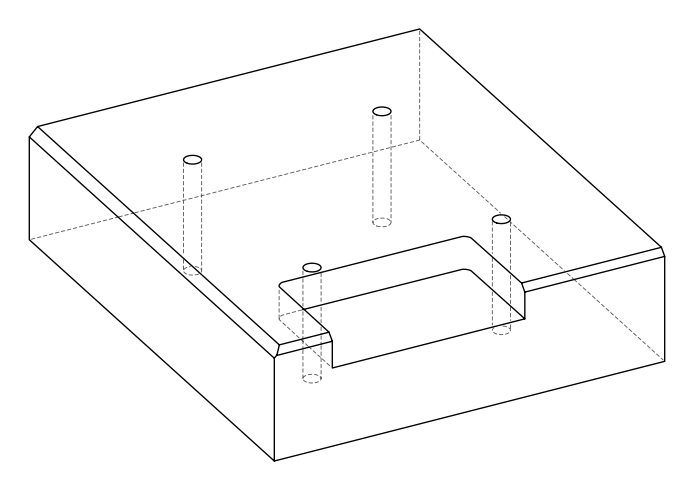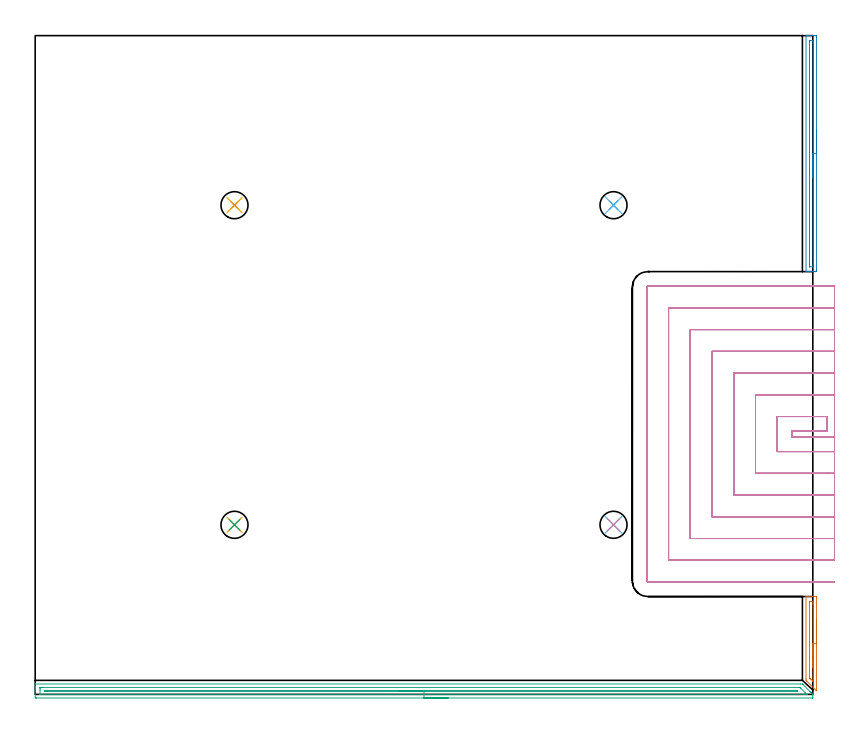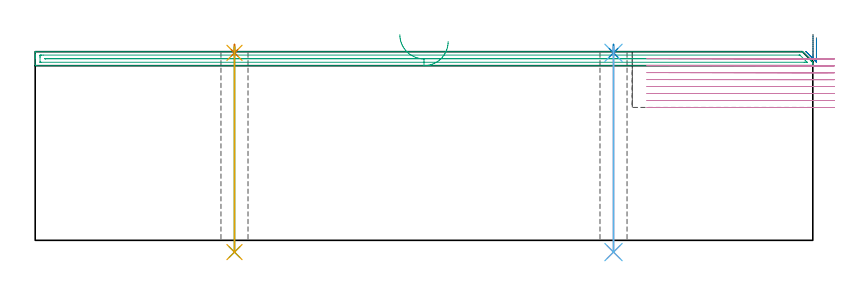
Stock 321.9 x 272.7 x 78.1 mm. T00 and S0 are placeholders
(PLAN: 12 operations, 3 tool changes, 45.3 min)
(1 AREA_MILL | FG_CHAMFER_SURFACE | UGT0205_001 | 0.76 min | 403 mm3)
(2 AREA_MILL_1 | FG_CHAMFER_SURFACE_1 | UGT0205_001 | 1.73 min | 931 mm3)
(3 AREA_MILL_2 | FG_CHAMFER_SURFACE_2 | UGT0205_001 | 7.83 min | 5377 mm3)
(4 MILL_SLOT | SLOT_PARTIAL_RECTANGULAR | NXT0201_011 | Follow Part, ap 3, ae 75% | 33.5 min | 231634 mm3)
(5 SPOT_DRILL | STEP1HOLE | NXT0321_9005460120000 | 0.03 min | 18 mm3)
(6 SPOT_DRILL_1 | STEP1HOLE_1 | NXT0321_9005460120000 | 0.03 min | 9 mm3)
(7 SPOT_DRILL_2 | STEP1HOLE_2 | NXT0321_9005460120000 | 0.03 min | 5 mm3)
(8 SPOT_DRILL_3 | STEP1HOLE_3 | NXT0321_9005460120000 | 0.03 min | 3 mm3)
(9 DRILL_THROUGH_HOLE_INTO_CENTER | STEP1HOLE | UGT0301_223 | 0.34 min | 7663 mm3)
(10 DRILL_THROUGH_HOLE_INTO_CENTER_1 | STEP1HOLE_1 | UGT0301_223 | 0.34 min | 7675 mm3)
(11 DRILL_THROUGH_HOLE_INTO_CENTER_2 | STEP1HOLE_2 | UGT0301_223 | 0.34 min | 7675 mm3)
(12 DRILL_THROUGH_HOLE_INTO_CENTER_3 | STEP1HOLE_3 | UGT0301_223 | 0.34 min | 7681 mm3)
(TOOL UGT0205_001 | Chamfer Mill 20 x 3 x 45 deg. | D20 FL50 Z2)
(TOOL NXT0201_011 | ENDMILL 12mm [2P460-1200-NA 1630] | D12 FL38 Z6)
(TOOL NXT0321_9005460120000 | NC Spot Drill, 142deg, 12mm, Carbide, Uncoated | D12 PA142 FL30 Z2)
(TOOL UGT0301_223 | Twist Drill 11.2 mm | D11.2 PA118 FL90 Z2)
(OP 1 AREA_MILL)
G17 G21 G94 G90
T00 M6
G54
G17 G0 G90 X323.4 Y31. S1061 M3
G43 Z88.1 H0
Z83.8
G94 G1 Y30.962 Z82.928 F250.
Y30.848 Z82.063
Y30.659 Z81.212
Y30.397 Z80.38
Y30.063 Z79.574
Y29.66 Z78.8
Y29.192 Z78.064
Y28.66 Z77.372
Y28.071 Z76.729
Y27.428 Z76.14
Y26.736 Z75.608
Y26. Z75.14
Y25.226 Z74.737
Y24.42 Z74.403
Y23.588 Z74.141
Y22.736 Z73.952
Y21.872 Z73.838
Y21. Z73.8
X323.399 Y1.548 Z73.799
X323.393 Y1.518 Z73.804
X323.354 Y1.548 Z73.844
X323.29 Y1.609 Z73.908
X319.373 Y5.527 Z77.826
X319.261 Y5.64 Z77.936
X319.1 Y5.805 Z78.085
Y6.411 Z78.1
Y40.452
X319.105 Y40.49 Z78.093
X319.185 Y40.5 Z78.013
X323.1 Z74.099
X323.391 Y40.499 Z73.805
X323.4 Y40.253 Z73.8
Y21.
X321.986 Z75.214
Y6.411
X321.984 Y5.671 Z75.216
X321.982 Y5.527 Z75.218
X321.979 Y5.384 Z75.221
X321.935 Y5.424 Z75.265
X321.825 Y5.527 Z75.375
X321.25 Y6.1 Z75.95
X320.94 Y6.411 Z76.26
X320.626 Y6.733 Z76.574
X320.537 Y6.825 Z76.663
X320.521 Y6.877 Z76.679
X320.519 Y6.967 Z76.681
X320.515 Y7.151 Z76.685
X320.514 Y15.552 Z76.686
X320.515 Y38.242 Z76.685
X320.517 Y38.427 Z76.683
X320.518 Y38.472 Z76.682
X320.52 Y38.487 Z76.68
X320.567 Y38.49 Z76.633
X320.738 Y38.496 Z76.462
X320.994 Y38.5 Z76.206
X321.25 Z75.95
X321.873 Y38.498 Z75.327
X321.945 Y38.493 Z75.255
X321.97 Y38.491 Z75.23
X321.979 Y38.392 Z75.221
X321.981 Y38.242 Z75.219
X321.986 Y37.501 Z75.214
Y37.358
Y21.
Y20.128 Z75.252
Y19.264 Z75.366
Y18.412 Z75.555
Y17.58 Z75.817
Y16.774 Z76.151
Y16. Z76.554
Y15.264 Z77.023
Y14.572 Z77.554
Y13.929 Z78.143
Y13.34 Z78.786
Y12.808 Z79.478
Y12.34 Z80.214
Y11.937 Z80.988
Y11.603 Z81.794
Y11.341 Z82.626
Y11.152 Z83.478
Y11.038 Z84.343
Y11. Z85.214
G0 Z88.1
M5
M2
(OP 2 AREA_MILL_1)
G17 G21 G94 G90
T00 M6
G54
G17 G0 G90 X323.4 Y233.85 S1061 M3
G43 Z88.1 H0
Z83.8
G94 G1 Y233.812 Z82.928 F250.
Y233.698 Z82.063
Y233.509 Z81.212
Y233.247 Z80.38
Y232.913 Z79.574
Y232.51 Z78.8
Y232.042 Z78.064
Y231.51 Z77.372
Y230.921 Z76.729
Y230.278 Z76.14
Y229.586 Z75.608
Y228.85 Z75.14
Y228.076 Z74.737
Y227.27 Z74.403
Y226.438 Z74.141
Y225.587 Z73.952
Y224.722 Z73.838
Y223.85 Z73.8
X323.399 Y175.616 Z73.801
X323.396 Y175.218
X323.391 Y175.01 Z73.804
X323.005 Y175. Z74.19
X322.733 Z74.462
X322.127 Z75.067
X321.583 Z75.614
X321.25 Z75.946
X320.706 Z76.49
X320.373 Z76.822
X319.4 Z77.799
X319.248 Y175.002 Z77.944
X319.102 Y175.01 Z78.088
X319.1 Y175.17 Z78.1
Y272.53
X319.102 Y272.69 Z78.088
X319.248 Y272.698 Z77.944
X319.4 Y272.7 Z77.799
X319.706 Z77.493
X320.373 Z76.822
X321.583 Z75.614
X322.127 Z75.067
X322.733 Z74.462
X323.005 Y272.697 Z74.19
X323.391 Y272.69 Z73.804
X323.396 Y272.482 Z73.801
X323.4 Y272.084 Z73.8
Y223.85
X321.986 Z75.214
X321.985 Y177.403 Z75.215
X321.981 Y177.029 Z75.219
X321.979 Y177.014 Z75.221
X321.952 Y177.009 Z75.248
X321.883 Y177.003 Z75.317
X321.777 Y177.001 Z75.423
X321.645 Y177. Z75.555
X320.768 Z76.432
X320.585 Y177.002 Z76.615
X320.554 Y177.005 Z76.646
X320.526 Y177.009 Z76.674
X320.521 Y177.049 Z76.679
X320.516 Y177.257 Z76.684
X320.515 Y177.403 Z76.685
X320.514 Y178.152 Z76.686
X320.515 Y270.297 Z76.685
X320.519 Y270.671 Z76.681
X320.521 Y270.686 Z76.68
X320.548 Y270.691 Z76.652
X320.617 Y270.697 Z76.583
X320.723 Y270.699 Z76.477
X320.855 Y270.7 Z76.345
X321.732 Z75.468
X321.915 Y270.698 Z75.285
X321.946 Y270.695 Z75.254
X321.975 Y270.691 Z75.225
X321.979 Y270.651 Z75.221
X321.984 Y270.443 Z75.216
X321.985 Y270.297 Z75.215
X321.986 Y269.548 Z75.214
Y223.85
Y222.978 Z75.252
Y222.114 Z75.366
Y221.262 Z75.555
Y220.43 Z75.817
Y219.624 Z76.151
Y218.85 Z76.554
Y218.114 Z77.023
Y217.422 Z77.554
Y216.779 Z78.143
Y216.19 Z78.786
Y215.659 Z79.478
Y215.19 Z80.214
Y214.787 Z80.988
Y214.453 Z81.794
Y214.191 Z82.626
Y214.002 Z83.478
Y213.888 Z84.343
Y213.85 Z85.214
G0 Z88.1
M5
M2
(OP 3 AREA_MILL_2)
G17 G21 G94 G90
T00 M6
G54
G17 G0 G90 X170.95 Y-1.5 S1061 M3
G43 Z88.1 H0
Z82.3
G94 G1 X170.912 Z81.428 F250.
X170.798 Z80.564
X170.609 Z79.712
X170.347 Z78.88
X170.013 Z78.074
X169.61 Z77.3
X169.141 Z76.564
X168.61 Z75.872
X168.021 Z75.229
X167.378 Z74.64
X166.686 Z74.108
X165.95 Z73.64
X165.176 Z73.237
X164.37 Z72.903
X163.538 Z72.641
X162.686 Z72.452
X161.822 Z72.338
X160.95 Z72.3
X0.616
X0.321 Y-1.497 Z72.301
X0.01 Y-1.494 Z72.303
X0. Y-1.21 Z72.586
Y1.4 Z75.194
Y1.94 Z75.736
Y2.27 Z76.066
Y2.809 Z76.605
Y3.14 Z76.934
Y4.08 Z77.879
X0.004 Y4.192 Z77.984
X0.01 Y4.297 Z78.088
X0.17 Y4.3 Z78.1
X316.818
X317.603 Y4.295 Z78.091
X317.711 Y4.189 Z77.986
X317.892 Y4.01 Z77.807
X320.792 Y1.11 Z74.906
X320.887 Y1.013 Z74.813
X320.986 Y0.914 Z74.714
X321.082 Y0.82 Z74.616
X321.17 Y0.73 Z74.53
X321.284 Y0.617 Z74.416
X321.372 Y0.53 Z74.326
X321.604 Y0.296 Z74.096
X321.806 Y0.095 Z73.894
X321.879 Y0.019 Z73.818
X321.899 Y-0.009 Z73.789
X321.9 Y-0.34 Z73.459
Y-0.401 Z73.398
X321.897 Y-1.21 Z72.585
X321.896 Y-1.491 Z72.305
X321.876 Y-1.493 Z72.304
X321.73 Y-1.5 Z72.3
X160.95
Y-0.086 Z73.714
X2.403 Y-0.085 Z73.715
X2.139 Y-0.084 Z73.716
X2.047 Y-0.08 Z73.72
X2.01 Y-0.078 Z73.722
X2.008 Y-0.057 Z73.743
X2.002 Y0.05 Z73.85
X2. Y1.792 Z75.592
X2.001 Y2.27 Z76.07
X2.003 Y2.659 Z76.459
X2.01 Y2.792 Z76.592
X2.017 Y2.879 Z76.679
X2.087 Y2.88 Z76.68
X2.403 Y2.884 Z76.684
X2.664 Y2.885 Z76.685
X3.296 Y2.886 Z76.686
X316.186 Y2.885 Z76.685
X316.501 Y2.883 Z76.683
X316.54 Y2.881 Z76.681
X316.555 Y2.879 Z76.679
X316.583 Y2.856 Z76.656
X316.689 Y2.757 Z76.557
X316.818 Y2.632 Z76.432
X318.92 Y0.53 Z74.33
X319.497 Y-0.05 Z73.75
X319.517 Y-0.076 Z73.724
X319.518 Y-0.079 Z73.721
X319.497 Y-0.08 Z73.72
X319.235 Y-0.084 Z73.716
X318.604 Y-0.086 Z73.714
X318.343
X160.95
Y1.328 Z75.128
X4.262 Y1.329 Z75.129
X4.189 Y1.331 Z75.131
X4.117 Y1.335 Z75.135
X4.01 Y1.345 Z75.145
X4.006 Y1.4 Z75.2
X4.007 Y1.445 Z75.245
X4.009 Y1.463 Z75.263
X4.043 Y1.466 Z75.266
X4.117 Y1.47 Z75.27
X4.189 Y1.471 Z75.271
X5.009 Y1.472 Z75.272
X315.105 Y1.471 Z75.271
X315.251 Y1.469 Z75.269
X315.526 Y1.463 Z75.263
X315.598 Y1.4 Z75.2
X315.636 Y1.362 Z75.162
X315.653 Y1.342 Z75.142
X315.655 Y1.338 Z75.138
X315.618 Y1.335 Z75.135
X315.325 Y1.33 Z75.13
X315.178 Y1.329 Z75.129
X315.105 Y1.328 Z75.128
X160.95
X160.078 Z75.166
X159.213 Z75.28
X158.362 Z75.469
X157.53 Z75.731
X156.724 Z76.065
X155.95 Z76.468
X155.214 Z76.937
X154.522 Z77.468
X153.879 Z78.057
X153.29 Z78.701
X152.758 Z79.393
X152.29 Z80.128
X151.887 Z80.902
X151.553 Z81.708
X151.291 Z82.54
X151.102 Z83.392
X150.988 Z84.257
X150.95 Z85.128
G0 Z88.1
M5
M2
(OP 4 MILL_SLOT)
G17 G21 G94 G90
T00 M6
G54
G17 G0 G90 X330.9 Y106.5 S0 M3
G43 Z88.1 H1
Z75.212
G94 G1 X327.9 F250.
X313.2 F500.
Y109.
X327.9
Y115.
X307.2
Y100.5
X327.9
X330.9 F250.
Y124.
X327.9
X298.2 F500.
Y91.5
X327.9
X330.9 F250.
Y133.
X327.9
X289.2 F500.
Y82.5
X327.9
X330.9 F250.
Y142.
X327.9
X280.2 F500.
Y73.5
X327.9
X330.9 F250.
Y151.
X327.9
X271.2 F500.
Y64.5
X327.9
X330.9 F250.
Y160.
X327.9
X262.2 F500.
Y55.5
X327.9
X330.9 F250.
Y169.
X327.9
X253.7 F500.
G3 X253.2 Y168.5 R0.5
G1 Y47.
G3 X253.7 Y46.5 R0.5
G1 X327.9
X330.9 F250.
G0 Y106.5 Z72.325
G1 X327.9
X313.2 F500.
Y109.
X327.9
Y115.
X307.2
Y100.5
X327.9
X330.9 F250.
Y124.
X327.9
X298.2 F500.
Y91.5
X327.9
X330.9 F250.
Y133.
X327.9
X289.2 F500.
Y82.5
X327.9
X330.9 F250.
Y142.
X327.9
X280.2 F500.
Y73.5
X327.9
X330.9 F250.
Y151.
X327.9
X271.2 F500.
Y64.5
X327.9
X330.9 F250.
Y160.
X327.9
X262.2 F500.
Y55.5
X327.9
X330.9 F250.
Y169.
X327.9
X253.7 F500.
G3 X253.2 Y168.5 R0.5
G1 Y47.
G3 X253.7 Y46.5 R0.5
G1 X327.9
X330.9 F250.
G0 Y106.5 Z69.437
G1 X327.9
X313.2 F500.
Y109.
X327.9
Y115.
X307.2
Y100.5
X327.9
X330.9 F250.
Y124.
X327.9
X298.2 F500.
Y91.5
X327.9
X330.9 F250.
Y133.
X327.9
X289.2 F500.
Y82.5
X327.9
X330.9 F250.
Y142.
X327.9
X280.2 F500.
Y73.5
X327.9
X330.9 F250.
Y151.
X327.9
X271.2 F500.
Y64.5
X327.9
X330.9 F250.
Y160.
X327.9
X262.2 F500.
Y55.5
X327.9
X330.9 F250.
Y169.
X327.9
X253.7 F500.
G3 X253.2 Y168.5 R0.5
G1 Y47.
G3 X253.7 Y46.5 R0.5
G1 X327.9
X330.9 F250.
G0 Y106.5 Z66.55
G1 X327.9
X313.2 F500.
Y109.
X327.9
Y115.
X307.2
Y100.5
X327.9
X330.9 F250.
Y124.
X327.9
X298.2 F500.
Y91.5
X327.9
X330.9 F250.
Y133.
X327.9
X289.2 F500.
Y82.5
X327.9
X330.9 F250.
Y142.
X327.9
X280.2 F500.
Y73.5
X327.9
X330.9 F250.
Y151.
X327.9
X271.2 F500.
Y64.5
X327.9
X330.9 F250.
Y160.
X327.9
X262.2 F500.
Y55.5
X327.9
X330.9 F250.
Y169.
X327.9
X253.7 F500.
G3 X253.2 Y168.5 R0.5
G1 Y47.
G3 X253.7 Y46.5 R0.5
G1 X327.9
X330.9 F250.
G0 Y106.5 Z63.662
G1 X327.9
X313.2 F500.
Y109.
X327.9
Y115.
X307.2
Y100.5
X327.9
X330.9 F250.
Y124.
X327.9
X298.2 F500.
Y91.5
X327.9
X330.9 F250.
Y133.
X327.9
X289.2 F500.
Y82.5
X327.9
X330.9 F250.
Y142.
X327.9
X280.2 F500.
Y73.5
X327.9
X330.9 F250.
Y151.
X327.9
X271.2 F500.
Y64.5
X327.9
X330.9 F250.
Y160.
X327.9
X262.2 F500.
Y55.5
X327.9
X330.9 F250.
Y169.
X327.9
X253.7 F500.
G3 X253.2 Y168.5 R0.5
G1 Y47.
G3 X253.7 Y46.5 R0.5
G1 X327.9
X330.9 F250.
G0 Y106.5 Z60.775
G1 X327.9
X313.2 F500.
Y109.
X327.9
Y115.
X307.2
Y100.5
X327.9
X330.9 F250.
Y124.
X327.9
X298.2 F500.
Y91.5
X327.9
X330.9 F250.
Y133.
X327.9
X289.2 F500.
Y82.5
X327.9
X330.9 F250.
Y142.
X327.9
X280.2 F500.
Y73.5
X327.9
X330.9 F250.
Y151.
X327.9
X271.2 F500.
Y64.5
X327.9
X330.9 F250.
Y160.
X327.9
X262.2 F500.
Y55.5
X327.9
X330.9 F250.
Y169.
X327.9
X253.7 F500.
G3 X253.2 Y168.5 R0.5
G1 Y47.
G3 X253.7 Y46.5 R0.5
G1 X327.9
X330.9 F250.
G0 Y106.5 Z57.887
G1 X327.9
X313.2 F500.
Y109.
X327.9
Y115.
X307.2
Y100.5
X327.9
X330.9 F250.
Y124.
X327.9
X298.2 F500.
Y91.5
X327.9
X330.9 F250.
Y133.
X327.9
X289.2 F500.
Y82.5
X327.9
X330.9 F250.
Y142.
X327.9
X280.2 F500.
Y73.5
X327.9
X330.9 F250.
Y151.
X327.9
X271.2 F500.
Y64.5
X327.9
X330.9 F250.
Y160.
X327.9
X262.2 F500.
Y55.5
X327.9
X330.9 F250.
Y169.
X327.9
X253.7 F500.
G3 X253.2 Y168.5 R0.5
G1 Y47.
G3 X253.7 Y46.5 R0.5
G1 X327.9
X330.9 F250.
G0 Y106.5 Z55.
G1 X327.9
X313.2 F500.
Y109.
X327.9
Y115.
X307.2
Y100.5
X327.9
X330.9 F250.
Y124.
X327.9
X298.2 F500.
Y91.5
X327.9
X330.9 F250.
Y133.
X327.9
X289.2 F500.
Y82.5
X327.9
X330.9 F250.
Y142.
X327.9
X280.2 F500.
Y73.5
X327.9
X330.9 F250.
Y151.
X327.9
X271.2 F500.
Y64.5
X327.9
X330.9 F250.
Y160.
X327.9
X262.2 F500.
Y55.5
X327.9
X330.9 F250.
Y169.
X327.9
X253.7 F500.
G3 X253.2 Y168.5 R0.5
G1 Y47.
G3 X253.7 Y46.5 R0.5
G1 X327.9
X330.9 F250.
G0 Z88.1
M5
M2
(OP 5 SPOT_DRILL)
G17 G21 G94 G90
T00 M6
G54
G17 G0 G90 X82.5 Y70.2 S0 M3
G43 Z88.1 H0
G94 G81 G98 Z77.618 F250. R81.1
G80
M5
M2
(OP 6 SPOT_DRILL_1)
G17 G21 G94 G90
T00 M6
G54
G17 G0 G90 X239.4 Y70.2 S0 M3
G43 Z88.1 H0
G94 G81 G98 Z77.618 F250. R81.1
G80
M5
M2
(OP 7 SPOT_DRILL_2)
G17 G21 G94 G90
T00 M6
G54
G17 G0 G90 X82.5 Y202.5 S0 M3
G43 Z88.1 H0
G94 G81 G98 Z77.618 F250. R81.1
G80
M5
M2
(OP 8 SPOT_DRILL_3)
G17 G21 G94 G90
T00 M6
G54
G17 G0 G90 X239.4 Y202.5 S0 M3
G43 Z88.1 H0
G94 G81 G98 Z77.618 F250. R81.1
G80
M5
M2
(OP 9 DRILL_THROUGH_HOLE_INTO_CENTER)
G17 G21 G94 G90
T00 M6
G54
G17 G0 G90 X82.5 Y70.2 S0 M3
G43 Z88.1 H0
G94 G73 G98 Z-4.865 F250. Q10.371 R80.1
G80
M5
M2
(OP 10 DRILL_THROUGH_HOLE_INTO_CENTER_1)
G17 G21 G94 G90
T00 M6
G54
G17 G0 G90 X239.4 Y70.2 S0 M3
G43 Z88.1 H0
G94 G73 G98 Z-4.865 F250. Q10.371 R80.1
G80
M5
M2
(OP 11 DRILL_THROUGH_HOLE_INTO_CENTER_2)
G17 G21 G94 G90
T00 M6
G54
G17 G0 G90 X82.5 Y202.5 S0 M3
G43 Z88.1 H0
G94 G73 G98 Z-4.865 F250. Q10.371 R80.1
G80
M5
M2
(OP 12 DRILL_THROUGH_HOLE_INTO_CENTER_3)
G17 G21 G94 G90
T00 M6
G54
G17 G0 G90 X239.4 Y202.5 S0 M3
G43 Z88.1 H0
G94 G73 G98 Z-4.865 F250. Q10.371 R80.1
G80
M5
M2
